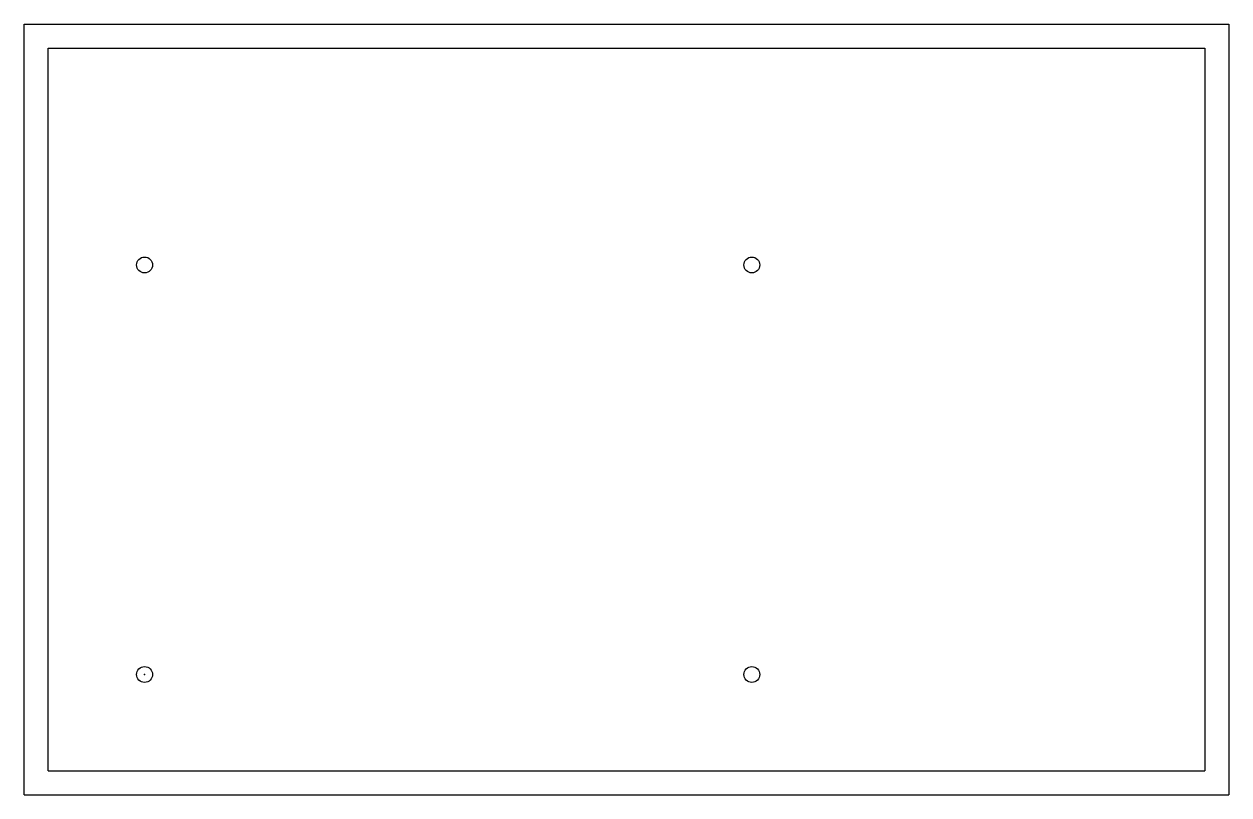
# Model space of a CAD drawing. Header units: centimetres. Extents: x -2.5 to 22.5, y -2.5 to 13.5.
import ezdxf

# ---------------------------------------------------------------- set-up
doc = ezdxf.new("R2010")
doc.units = ezdxf.units.CM
doc.header["$MEASUREMENT"] = 0
doc.layers.add('Control_Box_Halloween v1_Sketch1', color=7, linetype='Continuous')

msp = doc.modelspace()

# ---------------------------------------------------------------- linework, layer by layer
at = {"layer": 'Control_Box_Halloween v1_Sketch1'}
for p, q in [((-2.5, -2.5), (-2.5, 13.5)), ((-2.5, 13.5), (22.5, 13.5)), ((22.5, 13.5), (22.5, -2.5)), ((-2, -2), (-2, 13)), ((-2, 13), (22, 13)), ((22, 13), (22, -2)), ((-2, -2), (22, -2)), ((-2.5, -2.5), (22.5, -2.5))]:
    msp.add_line(p, q, dxfattribs=at)
for centre in [(0, 8.5), (12.6, 8.5), (0, 0), (12.6, 0)]:
    msp.add_circle(centre, 0.165, dxfattribs=at)
msp.add_point((0, 0), dxfattribs=at)

doc.saveas('drawing.dxf')
